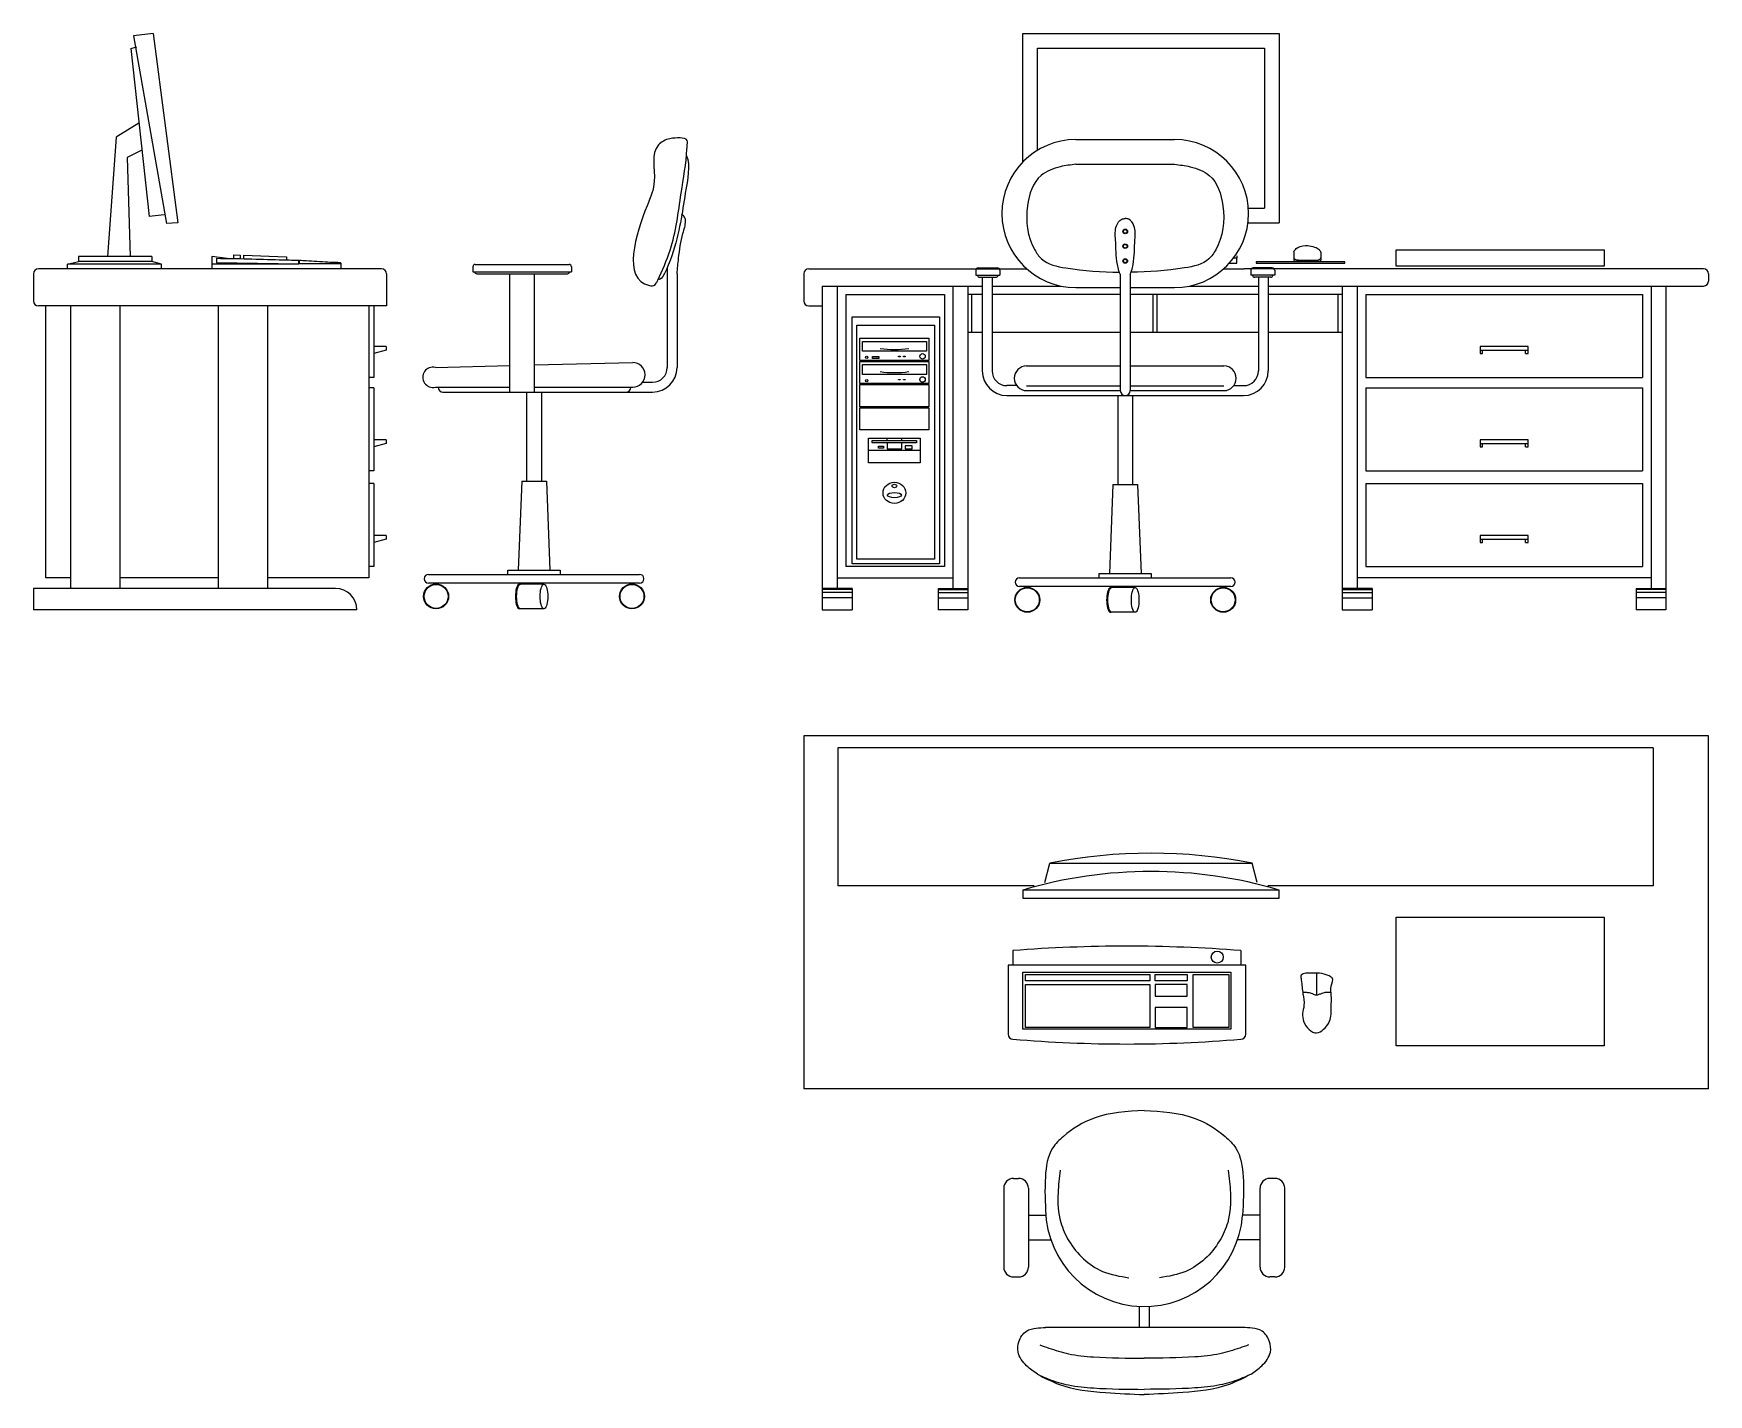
# Model space of a CAD drawing. Header units: millimetres. Extents: x 218.47 to 221.86, y 176.66 to 179.42.
import ezdxf

# ---------------------------------------------------------------- set-up
doc = ezdxf.new("R2010")
doc.units = ezdxf.units.MM

msp = doc.modelspace()

# ---------------------------------------------------------------- linework, layer by layer
for p, q in [((218.7108, 179.4155), (218.6714, 179.411)), ((218.6714, 179.411), (218.7382, 179.03)), ((218.7108, 179.4155), (218.7608, 179.0313)), ((220.4739, 179.1547), (220.4739, 179.4155)), ((220.4739, 179.4155), (220.9941, 179.4155)), ((220.9941, 179.4155), (220.9941, 179.0313)), ((218.6655, 179.3848), (218.6777, 179.3882)), ((218.6655, 179.3848), (218.7029, 179.0444)), ((220.5039, 179.1787), (220.5039, 179.3855)), ((220.5039, 179.3855), (220.9641, 179.3855)), ((220.9641, 179.3855), (220.9641, 179.0613)), ((218.6821, 179.2338), (218.6359, 179.2055)), ((218.6359, 179.2055), (218.6185, 178.9631)), ((220.5817, 179.2004), (220.7817, 179.2004)), ((218.6882, 179.1787), (218.6584, 179.1639)), ((218.6584, 179.1639), (218.6644, 178.9631)), ((220.5817, 179.1504), (220.7817, 179.1504)), ((220.9313, 179.0613), (220.9641, 179.0613)), ((218.7334, 179.0475), (218.7029, 179.0444)), ((218.7608, 179.0313), (218.7382, 179.03)), ((220.9305, 179.0313), (220.9941, 179.0313)), ((218.5376, 178.9481), (218.5596, 178.9531)), ((218.7081, 178.9631), (218.5596, 178.9631)), ((218.5596, 178.9631), (218.5596, 178.9531)), ((218.7081, 178.9531), (218.5596, 178.9531)), ((218.7081, 178.9631), (218.7081, 178.9531)), ((218.7278, 178.9481), (218.7081, 178.9531)), ((218.8613, 178.9594), (218.8303, 178.963)), ((218.8303, 178.963), (218.8303, 178.9381)), ((218.8395, 178.9597), (218.8395, 178.9514)), ((218.8742, 178.9664), (218.8873, 178.9661)), ((218.8742, 178.9664), (218.8742, 178.9592)), ((218.8873, 178.9661), (218.8873, 178.959)), ((218.8945, 178.9658), (218.8945, 178.9588)), ((218.8945, 178.9658), (218.9814, 178.9628)), ((218.9814, 178.9628), (218.9814, 178.9564)), ((219.0064, 178.9486), (219.0064, 178.9559)), ((219.0077, 178.9486), (219.0077, 178.9558)), ((220.908, 178.9598), (220.9012, 178.9598)), ((220.9081, 178.9648), (220.908, 178.9598)), ((220.908, 178.9498), (220.908, 178.9598)), ((221.1269, 178.9528), (220.9469, 178.9528)), ((220.9469, 178.9528), (220.9469, 178.9498)), ((221.0234, 178.973), (221.0234, 178.9562)), ((221.0254, 178.9542), (221.0764, 178.9542)), ((221.0296, 178.9542), (221.0296, 178.9534)), ((221.0296, 178.9534), (221.0356, 178.9534)), ((221.0356, 178.9534), (221.0356, 178.9542)), ((221.0637, 178.9542), (221.0637, 178.9534)), ((221.0637, 178.9534), (221.0697, 178.9534)), ((221.0697, 178.9534), (221.0697, 178.9542)), ((221.0786, 178.9715), (221.0784, 178.9562)), ((221.1269, 178.9498), (221.1269, 178.9528)), ((221.2312, 178.9768), (221.6527, 178.9768)), ((221.2312, 178.9439), (221.2312, 178.9768)), ((221.6527, 178.9768), (221.6527, 178.9439)), ((218.4685, 178.9281), (218.4685, 178.873)), ((219.1742, 178.9381), (218.4785, 178.9381)), ((218.5232, 178.9381), (218.4932, 178.9381)), ((218.7278, 178.9481), (218.5376, 178.9481)), ((218.5376, 178.9381), (218.5376, 178.9481)), ((218.7278, 178.9381), (218.5376, 178.9381)), ((218.7278, 178.9381), (218.7278, 178.9481)), ((218.8303, 178.9486), (219.0064, 178.9486)), ((218.8395, 178.9514), (219.0064, 178.9486)), ((218.8551, 178.9486), (219.0064, 178.9486)), ((219.0914, 178.9486), (219.0077, 178.9486)), ((219.0914, 178.9486), (219.0914, 178.9381)), ((219.1842, 178.9281), (219.1842, 178.863)), ((219.3591, 178.9424), (219.3591, 178.9324)), ((219.3591, 178.9324), (219.5591, 178.9324)), ((219.3641, 178.9474), (219.5541, 178.9474)), ((219.3672, 178.9284), (219.5509, 178.9284)), ((219.4341, 178.6884), (219.4341, 178.9284)), ((219.4841, 178.6884), (219.4841, 178.9284)), ((219.5591, 178.9424), (219.5591, 178.9324)), ((219.7532, 178.9407), (219.7532, 178.7384)), ((219.7732, 178.9284), (219.7732, 178.7384)), ((220.0301, 178.9281), (220.0301, 178.873)), ((220.0401, 178.9381), (220.4823, 178.9381)), ((220.3787, 178.9353), (220.3787, 178.9253)), ((220.3787, 178.9253), (220.4273, 178.9253)), ((220.3837, 178.9403), (220.4223, 178.9403)), ((220.3862, 178.9213), (220.4199, 178.9213)), ((220.3917, 178.9213), (220.3917, 178.7314)), ((220.4117, 178.9213), (220.4117, 178.7314)), ((220.4273, 178.9353), (220.4273, 178.9253)), ((220.6717, 178.9274), (220.6717, 178.6914)), ((220.6917, 178.9274), (220.6917, 178.6914)), ((220.8811, 178.9381), (220.9227, 178.9381)), ((220.8929, 178.9498), (220.908, 178.9498)), ((221.8542, 178.9381), (220.9227, 178.9381)), ((220.9361, 178.9353), (220.9361, 178.9253)), ((220.9847, 178.9253), (220.9361, 178.9253)), ((220.9797, 178.9403), (220.9411, 178.9403)), ((220.9772, 178.9213), (220.9436, 178.9213)), ((220.9469, 178.9498), (221.1269, 178.9498)), ((220.9517, 178.9213), (220.9517, 178.7314)), ((220.9717, 178.9213), (220.9717, 178.7314)), ((220.9847, 178.9353), (220.9847, 178.9253)), ((221.6527, 178.9439), (221.2312, 178.9439)), ((221.8642, 178.9281), (221.8642, 178.9135)), ((220.0676, 178.9035), (220.0676, 178.2471)), ((220.0676, 178.9035), (220.3917, 178.9035)), ((220.0979, 178.9035), (220.0979, 178.2903)), ((220.1151, 178.8861), (220.3151, 178.8861)), ((220.1151, 178.8861), (220.1151, 178.335)), ((220.3151, 178.8861), (220.3151, 178.335)), ((220.3324, 178.9035), (220.3324, 178.2903)), ((220.3626, 178.9035), (220.3626, 178.2471)), ((220.3626, 178.8869), (220.3917, 178.8869)), ((220.371, 178.8092), (220.371, 178.8869)), ((220.4117, 178.9035), (220.5514, 178.9035)), ((220.4117, 178.8869), (220.6717, 178.8869)), ((220.5817, 178.9004), (220.6717, 178.9004)), ((220.6917, 178.9004), (220.7817, 178.9004)), ((220.6917, 178.8869), (220.9517, 178.8869)), ((220.7382, 178.8092), (220.7382, 178.8869)), ((220.7462, 178.8092), (220.7462, 178.8869)), ((220.8121, 178.9035), (220.9517, 178.9035)), ((220.9717, 178.9035), (221.8542, 178.9035)), ((220.9717, 178.8869), (221.1218, 178.8869)), ((221.1135, 178.8092), (221.1135, 178.8869)), ((221.1218, 178.9035), (221.1218, 178.2471)), ((221.1521, 178.9035), (221.1521, 178.2903)), ((221.1694, 178.8861), (221.1694, 178.718)), ((221.1694, 178.8861), (221.7303, 178.8861)), ((221.7303, 178.8861), (221.7303, 178.718)), ((221.7476, 178.9035), (221.7476, 178.2903)), ((221.7778, 178.9035), (221.7778, 178.2471)), ((219.1842, 178.863), (218.4785, 178.863)), ((218.4932, 178.3114), (218.4932, 178.863)), ((218.5432, 178.863), (218.5432, 178.2903)), ((218.6432, 178.863), (218.6432, 178.2903)), ((218.8432, 178.863), (218.8432, 178.2903)), ((218.9432, 178.863), (218.9432, 178.2903)), ((219.1482, 178.863), (219.1482, 178.3114)), ((219.1582, 178.863), (219.1582, 178.718)), ((220.0401, 178.863), (220.0676, 178.863)), ((220.1279, 178.841), (220.305, 178.841)), ((220.1279, 178.3399), (220.1279, 178.841)), ((220.1379, 178.824), (220.295, 178.824)), ((220.1379, 178.3499), (220.1379, 178.824)), ((220.295, 178.824), (220.295, 178.3499)), ((220.305, 178.841), (220.305, 178.3399)), ((220.1438, 178.7975), (220.2838, 178.7975)), ((220.1438, 178.7525), (220.1438, 178.7975)), ((220.1488, 178.7711), (220.1488, 178.7911)), ((220.1488, 178.7911), (220.2788, 178.7911)), ((220.2788, 178.7911), (220.2788, 178.7711)), ((220.2838, 178.7975), (220.2838, 178.7525)), ((220.3917, 178.8092), (220.3626, 178.8092)), ((220.6717, 178.8092), (220.4117, 178.8092)), ((220.9517, 178.8092), (220.6917, 178.8092)), ((221.1218, 178.8092), (220.9717, 178.8092)), ((219.1832, 178.7807), (219.1582, 178.7807)), ((219.1832, 178.7733), (219.1582, 178.7666)), ((219.1832, 178.7807), (219.1832, 178.7733)), ((219.4841, 178.7434), (219.6832, 178.7484)), ((220.2838, 178.7525), (220.1438, 178.7525)), ((220.1438, 178.7505), (220.2838, 178.7505)), ((220.1438, 178.7055), (220.1438, 178.7505)), ((220.2788, 178.7711), (220.1488, 178.7711)), ((220.1692, 178.7608), (220.1822, 178.7608)), ((220.1692, 178.7568), (220.1692, 178.7608)), ((220.1822, 178.7568), (220.1692, 178.7568)), ((220.1822, 178.7608), (220.1822, 178.7568)), ((220.222, 178.7611), (220.2257, 178.7611)), ((220.222, 178.7599), (220.222, 178.7611)), ((220.2257, 178.7599), (220.222, 178.7599)), ((220.2257, 178.7611), (220.2257, 178.7599)), ((220.232, 178.7611), (220.2357, 178.7611)), ((220.232, 178.7599), (220.232, 178.7611)), ((220.2357, 178.7599), (220.232, 178.7599)), ((220.2357, 178.7611), (220.2357, 178.7599)), ((220.2838, 178.7505), (220.2838, 178.7055)), ((221.4984, 178.7807), (221.4012, 178.7807)), ((221.4012, 178.7807), (221.4012, 178.7666)), ((221.4012, 178.7733), (221.4984, 178.7733)), ((221.4012, 178.7666), (221.4062, 178.7666)), ((221.4062, 178.7666), (221.4062, 178.7733)), ((221.4934, 178.7666), (221.4934, 178.7733)), ((221.4934, 178.7666), (221.4984, 178.7666)), ((221.4984, 178.7666), (221.4984, 178.7807)), ((219.1582, 178.718), (219.1482, 178.718)), ((219.2832, 178.7384), (219.4341, 178.7422)), ((220.1488, 178.7441), (220.2788, 178.7441)), ((220.1488, 178.7241), (220.1488, 178.7441)), ((220.2788, 178.7241), (220.1488, 178.7241)), ((220.222, 178.7141), (220.2257, 178.7141)), ((220.222, 178.7129), (220.222, 178.7141)), ((220.2257, 178.7141), (220.2257, 178.7129)), ((220.232, 178.7141), (220.2357, 178.7141)), ((220.232, 178.7129), (220.232, 178.7141)), ((220.2357, 178.7141), (220.2357, 178.7129)), ((220.2788, 178.7441), (220.2788, 178.7241)), ((220.4817, 178.7414), (220.6717, 178.7414)), ((220.6917, 178.7414), (220.8817, 178.7414)), ((221.1694, 178.718), (221.7303, 178.718)), ((219.1582, 178.6967), (219.1482, 178.6967)), ((219.1582, 178.6967), (219.1582, 178.5286)), ((219.2832, 178.6984), (219.4341, 178.6984)), ((219.2986, 178.6884), (219.6696, 178.6884)), ((219.4682, 178.6884), (219.4682, 178.5079)), ((219.4841, 178.6984), (219.6832, 178.6984)), ((219.4982, 178.6884), (219.4982, 178.5079)), ((219.6696, 178.6884), (219.7232, 178.6884)), ((219.7032, 178.7084), (219.7232, 178.7084)), ((220.2838, 178.7055), (220.1438, 178.7055)), ((220.1438, 178.7035), (220.2838, 178.7035)), ((220.1438, 178.6585), (220.1438, 178.7035)), ((220.2257, 178.7129), (220.222, 178.7129)), ((220.2357, 178.7129), (220.232, 178.7129)), ((220.2838, 178.7035), (220.2838, 178.6585)), ((220.4617, 178.7014), (220.4417, 178.7014)), ((220.4417, 178.6814), (220.9217, 178.6814)), ((220.4817, 178.701), (220.6717, 178.701)), ((220.4817, 178.6914), (220.6717, 178.6914)), ((220.6667, 178.6814), (220.6667, 178.5009)), ((220.6917, 178.701), (220.8817, 178.701)), ((220.6917, 178.6914), (220.8817, 178.6914)), ((220.6967, 178.6814), (220.6967, 178.5009)), ((220.9017, 178.7014), (220.9217, 178.7014)), ((221.1694, 178.6967), (221.1694, 178.5286)), ((221.1694, 178.6967), (221.7303, 178.6967)), ((221.7303, 178.6967), (221.7303, 178.5286)), ((220.2838, 178.6585), (220.1438, 178.6585)), ((220.1438, 178.6565), (220.2838, 178.6565)), ((220.1438, 178.6115), (220.1438, 178.6565)), ((220.2838, 178.6565), (220.2838, 178.6115)), ((219.1832, 178.5913), (219.1582, 178.5913)), ((219.1832, 178.5839), (219.1582, 178.5773)), ((219.1832, 178.5913), (219.1832, 178.5839)), ((220.2838, 178.6115), (220.1438, 178.6115)), ((220.1613, 178.5952), (220.2663, 178.5952)), ((220.1613, 178.5702), (220.1613, 178.5952)), ((220.1688, 178.5904), (220.2588, 178.5904)), ((220.1688, 178.5854), (220.1688, 178.5904)), ((220.2588, 178.5854), (220.1688, 178.5854)), ((220.1814, 178.5789), (220.1919, 178.5789)), ((220.1814, 178.5748), (220.1814, 178.5789)), ((220.1919, 178.5789), (220.1919, 178.5748)), ((220.1988, 178.5904), (220.1988, 178.5952)), ((220.1988, 178.5854), (220.1988, 178.5733)), ((220.2288, 178.5904), (220.2288, 178.5952)), ((220.2288, 178.5733), (220.2288, 178.5854)), ((220.2496, 178.5797), (220.2353, 178.5797)), ((220.2353, 178.5797), (220.2353, 178.5733)), ((220.2496, 178.5733), (220.2496, 178.5797)), ((220.2588, 178.5904), (220.2588, 178.5854)), ((220.2663, 178.5952), (220.2663, 178.5702)), ((221.4984, 178.5913), (221.4012, 178.5913)), ((221.4012, 178.5913), (221.4012, 178.5773)), ((221.4012, 178.5839), (221.4984, 178.5839)), ((221.4062, 178.5773), (221.4062, 178.5839)), ((221.4934, 178.5773), (221.4934, 178.5839)), ((221.4984, 178.5773), (221.4984, 178.5913)), ((220.1613, 178.5452), (220.1613, 178.5702)), ((220.2663, 178.5702), (220.1613, 178.5702)), ((220.2663, 178.5452), (220.1613, 178.5452)), ((220.1919, 178.5748), (220.1814, 178.5748)), ((220.1988, 178.5733), (220.2288, 178.5733)), ((220.2353, 178.5733), (220.2496, 178.5733)), ((220.2663, 178.5702), (220.2663, 178.5452)), ((221.4012, 178.5773), (221.4062, 178.5773)), ((221.4934, 178.5773), (221.4984, 178.5773)), ((219.1582, 178.5286), (219.1482, 178.5286)), ((221.1694, 178.5286), (221.7303, 178.5286)), ((219.1582, 178.5031), (219.1482, 178.5031)), ((219.1582, 178.5031), (219.1582, 178.335)), ((219.4582, 178.5079), (219.4512, 178.3274)), ((219.4582, 178.5079), (219.5082, 178.5079)), ((219.5082, 178.5079), (219.5152, 178.3274)), ((220.6567, 178.5009), (220.6497, 178.3204)), ((220.6567, 178.5009), (220.7067, 178.5009)), ((220.7067, 178.5009), (220.7137, 178.3204)), ((221.1694, 178.5031), (221.1694, 178.335)), ((221.1694, 178.5031), (221.7303, 178.5031)), ((221.7303, 178.5031), (221.7303, 178.335)), ((219.1832, 178.3977), (219.1582, 178.3977)), ((219.1832, 178.3903), (219.1582, 178.3836)), ((219.1832, 178.3977), (219.1832, 178.3903)), ((221.4984, 178.3977), (221.4012, 178.3977)), ((221.4012, 178.3977), (221.4012, 178.3836)), ((221.4012, 178.3903), (221.4984, 178.3903)), ((221.4012, 178.3836), (221.4062, 178.3836)), ((221.4062, 178.3836), (221.4062, 178.3903)), ((221.4934, 178.3836), (221.4934, 178.3903)), ((221.4934, 178.3836), (221.4984, 178.3836)), ((221.4984, 178.3836), (221.4984, 178.3977)), ((220.295, 178.3499), (220.1379, 178.3499)), ((218.5432, 178.3114), (218.4932, 178.3114)), ((218.8432, 178.3114), (218.6432, 178.3114)), ((219.1482, 178.3114), (218.9432, 178.3114)), ((219.1582, 178.335), (219.1482, 178.335)), ((219.2692, 178.3188), (219.6973, 178.3188)), ((219.4304, 178.3274), (219.5361, 178.3274)), ((219.4304, 178.3188), (219.4304, 178.3274)), ((219.5361, 178.3274), (219.5361, 178.3188)), ((220.0979, 178.3114), (220.3324, 178.3114)), ((220.3151, 178.335), (220.1151, 178.335)), ((220.305, 178.3399), (220.1279, 178.3399)), ((220.4676, 178.3117), (220.8958, 178.3117)), ((220.6289, 178.3204), (220.7346, 178.3204)), ((220.6289, 178.3117), (220.6289, 178.3204)), ((220.7346, 178.3204), (220.7346, 178.3117)), ((221.7476, 178.3114), (221.1521, 178.3114)), ((221.1694, 178.335), (221.7303, 178.335)), ((219.0809, 178.2903), (218.4685, 178.2903)), ((218.4685, 178.2903), (218.4685, 178.2471)), ((219.6973, 178.3012), (219.2692, 178.3012)), ((220.1281, 178.2903), (220.0676, 178.2903)), ((220.1281, 178.2879), (220.0676, 178.2879)), ((220.1281, 178.2822), (220.0676, 178.2822)), ((220.1281, 178.2903), (220.1281, 178.2471)), ((220.3022, 178.2903), (220.3626, 178.2903)), ((220.3022, 178.2903), (220.3022, 178.2471)), ((220.3022, 178.2879), (220.3626, 178.2879)), ((220.3022, 178.2822), (220.3626, 178.2822)), ((220.8958, 178.2941), (220.4676, 178.2941)), ((221.1823, 178.2903), (221.1218, 178.2903)), ((221.1218, 178.2879), (221.1823, 178.2879)), ((221.1218, 178.2822), (221.1823, 178.2822)), ((221.1823, 178.2903), (221.1823, 178.2471)), ((221.7173, 178.2903), (221.7778, 178.2903)), ((221.7173, 178.2903), (221.7173, 178.2471)), ((221.7778, 178.2879), (221.7173, 178.2879)), ((221.7778, 178.2822), (221.7173, 178.2822)), ((219.1241, 178.2471), (218.4685, 178.2471)), ((220.1281, 178.2712), (220.0676, 178.2712)), ((220.0676, 178.2471), (220.1281, 178.2471)), ((220.3022, 178.2712), (220.3626, 178.2712)), ((220.3626, 178.2471), (220.3022, 178.2471)), ((221.1218, 178.2712), (221.1823, 178.2712)), ((221.1218, 178.2471), (221.1823, 178.2471)), ((221.7778, 178.2712), (221.7173, 178.2712)), ((221.7778, 178.2471), (221.7173, 178.2471)), ((220.0301, 177.9914), (220.0301, 177.2757)), ((221.8642, 177.9914), (220.0301, 177.9914)), ((221.8642, 177.2757), (221.8642, 177.9914)), ((220.0992, 177.9667), (220.0992, 177.6871)), ((221.7519, 177.9667), (220.0992, 177.9667)), ((221.7519, 177.9667), (221.7519, 177.6871)), ((220.5187, 177.6939), (220.5291, 177.733)), ((220.5291, 177.733), (220.9389, 177.733)), ((220.9492, 177.6939), (220.9389, 177.733)), ((220.4972, 177.6871), (220.0992, 177.6871)), ((220.4739, 177.6786), (220.4739, 177.6624)), ((220.9941, 177.6786), (220.4739, 177.6786)), ((220.4739, 177.6624), (220.9941, 177.6624)), ((221.7519, 177.6871), (220.9708, 177.6871)), ((220.9941, 177.6624), (220.9941, 177.6786)), ((221.2312, 177.6239), (221.6527, 177.6239)), ((221.2312, 177.3629), (221.2312, 177.6239)), ((221.6527, 177.6239), (221.6527, 177.3629)), ((220.4441, 177.526), (220.4441, 177.3862)), ((220.9261, 177.526), (220.4441, 177.526)), ((220.4541, 177.556), (220.4541, 177.526)), ((220.9161, 177.556), (220.9161, 177.526)), ((220.9261, 177.3862), (220.9261, 177.526)), ((220.4741, 177.3962), (220.4741, 177.512)), ((220.4741, 177.512), (220.8961, 177.512)), ((220.4797, 177.4945), (220.4797, 177.5072)), ((220.4797, 177.5072), (220.7314, 177.5072)), ((220.7314, 177.4945), (220.4797, 177.4945)), ((220.7314, 177.5072), (220.7314, 177.4945)), ((220.7422, 177.4945), (220.7422, 177.5072)), ((220.7422, 177.5072), (220.8072, 177.5072)), ((220.8072, 177.4945), (220.7422, 177.4945)), ((220.8072, 177.5072), (220.8072, 177.4945)), ((220.8197, 177.4001), (220.8197, 177.5072)), ((220.8197, 177.5072), (220.8916, 177.5072)), ((220.8916, 177.5072), (220.8916, 177.4001)), ((220.8961, 177.512), (220.8961, 177.3962)), ((221.0692, 177.5101), (221.0692, 177.4653)), ((220.4797, 177.4001), (220.4797, 177.4872)), ((220.4797, 177.4872), (220.7314, 177.4872)), ((220.7314, 177.4872), (220.7314, 177.4001)), ((220.7422, 177.4872), (220.7422, 177.4637)), ((220.8072, 177.4872), (220.7422, 177.4872)), ((220.7422, 177.4637), (220.8072, 177.4637)), ((220.8072, 177.4637), (220.8072, 177.4872)), ((220.7422, 177.4401), (220.7422, 177.4001)), ((220.8072, 177.4401), (220.7422, 177.4401)), ((220.8072, 177.4001), (220.8072, 177.4401)), ((220.8961, 177.3962), (220.4741, 177.3962)), ((220.7314, 177.4001), (220.4797, 177.4001)), ((220.7422, 177.4001), (220.8072, 177.4001)), ((220.8916, 177.4001), (220.8197, 177.4001)), ((221.6527, 177.3629), (221.2312, 177.3629)), ((221.8642, 177.2757), (220.0301, 177.2757)), ((220.4554, 177.094), (220.4654, 177.094)), ((220.9851, 177.094), (220.9751, 177.094)), ((220.4354, 177.074), (220.4354, 176.914)), ((220.4854, 177.074), (220.4854, 176.914)), ((220.9551, 176.914), (220.9551, 177.074)), ((221.0051, 176.914), (221.0051, 177.074)), ((220.4854, 177.019), (220.5208, 177.019)), ((220.9551, 177.019), (220.9197, 177.019)), ((220.4854, 176.969), (220.5311, 176.969)), ((220.9551, 176.969), (220.9093, 176.969)), ((220.4554, 176.894), (220.4654, 176.894)), ((220.9851, 176.894), (220.9751, 176.894)), ((220.7102, 176.8344), (220.7102, 176.7918)), ((220.7302, 176.8344), (220.7302, 176.7918)), ((220.9202, 176.7918), (220.5202, 176.7918))]:
    msp.add_line(p, q)
at = {"linetype": 'Continuous'}
for p, q in [((219.4457, 178.2783), (219.4455, 178.2739)), ((219.4455, 178.2739), (219.4457, 178.2696)), ((219.446, 178.2825), (219.4457, 178.2783)), ((219.4466, 178.2864), (219.446, 178.2825)), ((219.4473, 178.29), (219.4466, 178.2864)), ((219.4483, 178.2931), (219.4473, 178.29)), ((219.448, 178.2739), (219.4482, 178.2783)), ((219.4482, 178.2696), (219.448, 178.2739)), ((219.4482, 178.2783), (219.4485, 178.2825)), ((219.4494, 178.2956), (219.4483, 178.2931)), ((219.4485, 178.2825), (219.4491, 178.2864)), ((219.4491, 178.2864), (219.4498, 178.29)), ((219.4506, 178.2974), (219.4494, 178.2956)), ((219.4498, 178.29), (219.4508, 178.2931)), ((219.4519, 178.2985), (219.4506, 178.2974)), ((219.4508, 178.2931), (219.4519, 178.2956)), ((219.4533, 178.2989), (219.4519, 178.2985)), ((219.4519, 178.2956), (219.4531, 178.2974)), ((219.4531, 178.2974), (219.4544, 178.2985)), ((219.4545, 178.2986), (219.4533, 178.2989)), ((219.4558, 178.2989), (219.4533, 178.2989)), ((219.4544, 178.2985), (219.4558, 178.2989)), ((219.5033, 178.2989), (219.4558, 178.2989)), ((219.4956, 178.2739), (219.4957, 178.2783)), ((219.4957, 178.2696), (219.4956, 178.2739)), ((219.4957, 178.2783), (219.4961, 178.2825)), ((219.4961, 178.2825), (219.4966, 178.2864)), ((219.4966, 178.2864), (219.4974, 178.29)), ((219.4974, 178.29), (219.4983, 178.2931)), ((219.4983, 178.2931), (219.4995, 178.2956)), ((219.4995, 178.2956), (219.5007, 178.2974)), ((219.5007, 178.2974), (219.502, 178.2985)), ((219.502, 178.2985), (219.5033, 178.2989)), ((219.5033, 178.2989), (219.5047, 178.2985)), ((219.5047, 178.2985), (219.506, 178.2974)), ((219.506, 178.2974), (219.5072, 178.2956)), ((219.5072, 178.2956), (219.5083, 178.2931)), ((219.5083, 178.2931), (219.5092, 178.29)), ((219.5092, 178.29), (219.51, 178.2864)), ((219.51, 178.2864), (219.5106, 178.2825)), ((219.5106, 178.2825), (219.5109, 178.2783)), ((219.5109, 178.2783), (219.511, 178.2739)), ((219.511, 178.2739), (219.5109, 178.2696)), ((220.6445, 178.2754), (220.6441, 178.2712)), ((220.6451, 178.2794), (220.6445, 178.2754)), ((220.6458, 178.2829), (220.6451, 178.2794)), ((220.6468, 178.286), (220.6458, 178.2829)), ((220.6466, 178.2712), (220.647, 178.2754)), ((220.6479, 178.2885), (220.6468, 178.286)), ((220.647, 178.2754), (220.6476, 178.2794)), ((220.6476, 178.2794), (220.6483, 178.2829)), ((220.6491, 178.2903), (220.6479, 178.2885)), ((220.6483, 178.2829), (220.6493, 178.286)), ((220.6504, 178.2915), (220.6491, 178.2903)), ((220.6493, 178.286), (220.6504, 178.2885)), ((220.6517, 178.2919), (220.6504, 178.2915)), ((220.6504, 178.2885), (220.6516, 178.2903)), ((220.6516, 178.2903), (220.6529, 178.2915)), ((220.653, 178.2915), (220.6517, 178.2919)), ((220.6542, 178.2919), (220.6517, 178.2919)), ((220.6529, 178.2915), (220.6542, 178.2919)), ((220.7018, 178.2919), (220.6542, 178.2919)), ((220.6942, 178.2712), (220.6945, 178.2754)), ((220.6945, 178.2754), (220.6951, 178.2794)), ((220.6951, 178.2794), (220.6959, 178.2829)), ((220.6959, 178.2829), (220.6968, 178.286)), ((220.6968, 178.286), (220.6979, 178.2885)), ((220.6979, 178.2885), (220.6992, 178.2903)), ((220.6992, 178.2903), (220.7005, 178.2915)), ((220.7005, 178.2915), (220.7018, 178.2919)), ((220.7018, 178.2919), (220.7031, 178.2915)), ((220.7031, 178.2915), (220.7044, 178.2903)), ((220.7044, 178.2903), (220.7057, 178.2885)), ((220.7057, 178.2885), (220.7068, 178.286)), ((220.7068, 178.286), (220.7077, 178.2829)), ((220.7077, 178.2829), (220.7085, 178.2794)), ((220.7085, 178.2794), (220.7091, 178.2754)), ((220.7091, 178.2754), (220.7094, 178.2712)), ((219.4457, 178.2696), (219.446, 178.2654)), ((219.446, 178.2654), (219.4466, 178.2614)), ((219.4466, 178.2614), (219.4473, 178.2578)), ((219.4473, 178.2578), (219.4483, 178.2548)), ((219.4485, 178.2654), (219.4482, 178.2696)), ((219.4483, 178.2548), (219.4494, 178.2523)), ((219.4491, 178.2614), (219.4485, 178.2654)), ((219.4498, 178.2578), (219.4491, 178.2614)), ((219.4494, 178.2523), (219.4506, 178.2504)), ((219.4508, 178.2548), (219.4498, 178.2578)), ((219.4506, 178.2504), (219.4519, 178.2493)), ((219.4519, 178.2523), (219.4508, 178.2548)), ((219.4531, 178.2504), (219.4519, 178.2523)), ((219.4519, 178.2493), (219.4533, 178.2489)), ((219.4544, 178.2493), (219.4531, 178.2504)), ((219.4533, 178.2489), (219.4545, 178.2493)), ((219.4558, 178.2489), (219.4533, 178.2489)), ((219.4558, 178.2489), (219.4544, 178.2493)), ((219.5033, 178.2489), (219.4558, 178.2489)), ((219.4961, 178.2654), (219.4957, 178.2696)), ((219.4966, 178.2614), (219.4961, 178.2654)), ((219.4974, 178.2578), (219.4966, 178.2614)), ((219.4983, 178.2548), (219.4974, 178.2578)), ((219.4995, 178.2523), (219.4983, 178.2548)), ((219.5007, 178.2504), (219.4995, 178.2523)), ((219.502, 178.2493), (219.5007, 178.2504)), ((219.5033, 178.2489), (219.502, 178.2493)), ((219.5047, 178.2493), (219.5033, 178.2489)), ((219.506, 178.2504), (219.5047, 178.2493)), ((219.5072, 178.2523), (219.506, 178.2504)), ((219.5083, 178.2548), (219.5072, 178.2523)), ((219.5092, 178.2578), (219.5083, 178.2548)), ((219.51, 178.2614), (219.5092, 178.2578)), ((219.5106, 178.2654), (219.51, 178.2614)), ((219.5109, 178.2696), (219.5106, 178.2654)), ((220.6441, 178.2712), (220.644, 178.2669)), ((220.644, 178.2669), (220.6441, 178.2625)), ((220.6441, 178.2625), (220.6445, 178.2583)), ((220.6445, 178.2583), (220.6451, 178.2544)), ((220.6451, 178.2544), (220.6458, 178.2508)), ((220.6458, 178.2508), (220.6468, 178.2477)), ((220.6465, 178.2669), (220.6466, 178.2712)), ((220.6466, 178.2625), (220.6465, 178.2669)), ((220.647, 178.2583), (220.6466, 178.2625)), ((220.6468, 178.2477), (220.6479, 178.2452)), ((220.6476, 178.2544), (220.647, 178.2583)), ((220.6483, 178.2508), (220.6476, 178.2544)), ((220.6479, 178.2452), (220.6491, 178.2434)), ((220.6493, 178.2477), (220.6483, 178.2508)), ((220.6491, 178.2434), (220.6504, 178.2422)), ((220.6504, 178.2452), (220.6493, 178.2477)), ((220.6516, 178.2434), (220.6504, 178.2452)), ((220.6504, 178.2422), (220.6517, 178.2419)), ((220.6529, 178.2422), (220.6516, 178.2434)), ((220.6517, 178.2419), (220.653, 178.2422)), ((220.6542, 178.2419), (220.6517, 178.2419)), ((220.6542, 178.2419), (220.6529, 178.2422)), ((220.7018, 178.2419), (220.6542, 178.2419)), ((220.6941, 178.2669), (220.6942, 178.2712)), ((220.6942, 178.2625), (220.6941, 178.2669)), ((220.6945, 178.2583), (220.6942, 178.2625)), ((220.6951, 178.2544), (220.6945, 178.2583)), ((220.6959, 178.2508), (220.6951, 178.2544)), ((220.6968, 178.2477), (220.6959, 178.2508)), ((220.6979, 178.2452), (220.6968, 178.2477)), ((220.6992, 178.2434), (220.6979, 178.2452)), ((220.7005, 178.2422), (220.6992, 178.2434)), ((220.7018, 178.2419), (220.7005, 178.2422)), ((220.7031, 178.2422), (220.7018, 178.2419)), ((220.7044, 178.2434), (220.7031, 178.2422)), ((220.7057, 178.2452), (220.7044, 178.2434)), ((220.7068, 178.2477), (220.7057, 178.2452)), ((220.7077, 178.2508), (220.7068, 178.2477)), ((220.7085, 178.2544), (220.7077, 178.2508)), ((220.7091, 178.2583), (220.7085, 178.2544)), ((220.7094, 178.2625), (220.7091, 178.2583)), ((220.7094, 178.2712), (220.7095, 178.2669)), ((220.7095, 178.2669), (220.7094, 178.2625))]:
    msp.add_line(p, q, dxfattribs=at)
for centre, radius in [((220.6817, 179.0142), 0.00466), ((220.6817, 178.9842), 0.00466), ((220.6817, 179.0142), 0.00366), ((220.6817, 178.9842), 0.00366), ((220.6817, 178.9542), 0.00466), ((220.6817, 178.9542), 0.00366), ((220.1576, 178.7588), 0.00232), ((220.2708, 178.7609), 0.00551), ((220.1576, 178.7118), 0.00232), ((220.2708, 178.7139), 0.00551), ((219.2847, 178.2741), 0.0253), ((219.2847, 178.2741), 0.0243), ((219.6818, 178.2741), 0.0253), ((219.6818, 178.2741), 0.0243), ((220.4832, 178.2671), 0.0253), ((220.4832, 178.2671), 0.0243), ((220.8803, 178.2671), 0.0253), ((220.8803, 178.2671), 0.0243), ((220.8683, 177.5426), 0.0122)]:
    msp.add_circle(centre, radius)
for centre, radius, start, end in [((220.5817, 179.0504), 0.15, 90, 270), ((220.7817, 179.0504), 0.15, 270, 90), ((221.0254, 178.9562), 0.002, 180, 270), ((221.0764, 178.9562), 0.002, 270, 359.3251), ((218.4785, 178.9281), 0.01, 90, 180), ((219.1742, 178.9281), 0.01, 0, 90), ((219.3641, 178.9424), 0.005, 90, 180), ((219.3669, 178.9323), 0.004, 179.8019, 274.7661), ((219.5513, 178.9323), 0.004, 265.2339, 0.1981), ((219.5541, 178.9424), 0.005, 0, 90), ((220.0401, 178.9281), 0.01, 90, 180), ((220.3837, 178.9353), 0.005, 90, 180), ((220.3865, 178.9253), 0.004, 179.8019, 274.7661), ((220.4195, 178.9253), 0.004, 265.2339, 0.1981), ((220.4223, 178.9353), 0.005, 0, 90), ((220.9411, 178.9353), 0.005, 90, 180), ((220.9439, 178.9253), 0.004, 179.8019, 274.7661), ((220.9769, 178.9253), 0.004, 265.2339, 0.1981), ((220.9797, 178.9353), 0.005, 0, 90), ((221.8542, 178.9281), 0.01, 360, 90), ((221.8542, 178.9135), 0.01, 270, 0), ((218.4785, 178.873), 0.01, 180, 270), ((220.0401, 178.873), 0.01, 180, 270), ((219.6832, 178.7234), 0.025, 270, 90), ((220.2138, 178.9795), 0.2046, 261.8508, 278.1492), ((219.2782, 178.7184), 0.0206, 75.9638, 284.0362), ((219.7232, 178.7384), 0.05, 270, 0), ((219.7232, 178.7384), 0.03, 270, 0), ((220.2138, 178.9325), 0.2046, 261.8508, 278.1492), ((220.4417, 178.7314), 0.05, 180, 270), ((220.4417, 178.7314), 0.03, 180, 270), ((220.4817, 178.7164), 0.025, 90, 270), ((220.8817, 178.7164), 0.025, 270, 90), ((220.9217, 178.7314), 0.05, 270, 0), ((220.9217, 178.7314), 0.03, 270, 0), ((219.2986, 178.6984), 0.01, 180, 270), ((219.6696, 178.6984), 0.01, 270, 360), ((220.6817, 178.6914), 0.01, 180, 0), ((219.2692, 178.31), 0.00879, 90, 270), ((219.6973, 178.31), 0.00879, 270, 90), ((220.4676, 178.3029), 0.00879, 90, 270), ((220.8958, 178.3029), 0.00879, 270, 90), ((219.0809, 178.2471), 0.0432, 0, 90), ((220.734, 176.704), 1.0492, 78.7382, 101.2618), ((220.734, 176.7991), 0.9171, 73.526, 106.474), ((220.6851, 174.5512), 3.0136, 85.6039, 94.3961), ((220.4541, 177.3862), 0.01, 180, 270), ((220.6851, 180.0935), 2.7271, 265.1408, 274.8592), ((220.9161, 177.3862), 0.01, 270, 0), ((220.4554, 177.074), 0.02, 90, 180), ((220.4654, 177.074), 0.02, 360, 90), ((220.9751, 177.074), 0.02, 90, 180), ((220.9851, 177.074), 0.02, 0, 90), ((220.7202, 177.0341), 0.2, 181.3986, 355.6618), ((220.4554, 176.914), 0.02, 180, 270), ((220.4654, 176.914), 0.02, 270, 360), ((220.9751, 176.914), 0.02, 180, 270), ((220.9851, 176.914), 0.02, 270, 0)]:
    msp.add_arc(centre, radius, start, end)
msp.add_ellipse((220.2138, 178.484), major_axis=(0.0231, 0), ratio=0.927815, start_param=-1.570796, end_param=4.712389)
for centre, major_axis, ratio in [((220.2138, 178.4795), (-0.0143, 0), 0.365007), ((220.2138, 178.498), (-0.00471, 0), 0.763197)]:
    msp.add_ellipse(centre, major_axis=major_axis, ratio=ratio)
for points, start_tangent, end_tangent in [([(219.7797, 179.2037), (219.7939, 179.1987), (219.7941, 179.1929), (219.7933, 179.1813), (219.7815, 179.0917), (219.759, 178.9762), (219.7341, 178.9154), (219.7309, 178.909), (219.7281, 178.9055), (219.7172, 178.9047), (219.7123, 179.0661), (219.727, 179.1163), (219.7353, 179.1897), (219.7584, 179.2022), (219.7797, 179.2037)], (0.999964, -0.008543), (0.999964, -0.008543)), ([(221.0712, 177.5101), (221.0894, 177.5069), (221.0969, 177.5034), (221.1015, 177.5003), (221.0994, 177.4837), (221.0994, 177.4655), (221.0994, 177.4412), (221.0991, 177.4267), (221.0958, 177.4125), (221.0832, 177.3955), (221.0698, 177.3888), (221.0548, 177.3955), (221.0434, 177.4124), (221.0414, 177.4281), (221.0441, 177.4445), (221.0419, 177.4682), (221.0385, 177.4962), (221.0387, 177.506), (221.048, 177.5098), (221.0712, 177.5101)], (0.999813, 0.019345), (0.999813, 0.019345))]:
    msp.add_spline(points, degree=3, dxfattribs=dict(start_tangent=start_tangent, end_tangent=end_tangent))
for points, knots in [([(219.7922, 179.1676), (219.8006, 179.1483), (219.786, 179.08), (219.7773, 178.9933), (219.7413, 178.9111), (219.7352, 178.9176)], [0.6867188, 0.6867188, 0.6867188, 0.6867188, 0.7706784, 0.8883881, 0.9493982, 0.9493982, 0.9493982, 0.9493982]), ([(220.5817, 179.1504), (220.5712, 179.1491), (220.5467, 179.146), (220.4994, 179.1285), (220.4763, 179.0579), (220.4844, 178.9959), (220.5167, 178.9487), (220.5813, 178.9348), (220.6343, 178.9325), (220.6698, 178.9313)], [0, 0, 0, 0, 0.0320572, 0.0746376, 0.1421308, 0.2325539, 0.2556385, 0.3082585, 0.4169022, 0.4169022, 0.4169022, 0.4169022]), ([(220.7817, 179.1504), (220.7922, 179.1491), (220.8168, 179.146), (220.864, 179.1285), (220.8871, 179.0579), (220.8791, 178.9959), (220.8468, 178.9487), (220.7821, 178.9348), (220.7291, 178.9325), (220.6936, 178.9313)], [0, 0, 0, 0, 0.0320572, 0.0746376, 0.1421308, 0.2325539, 0.2556385, 0.3082585, 0.4169022, 0.4169022, 0.4169022, 0.4169022]), ([(220.6717, 178.9274), (220.6705, 178.9292), (220.6681, 178.9367), (220.6649, 178.9507), (220.6629, 178.9724), (220.6623, 178.9983), (220.66, 179.0222), (220.6711, 179.0389), (220.6792, 179.0402), (220.6817, 179.0406)], [0.011176, 0.011176, 0.011176, 0.011176, 0.0179523, 0.0314291, 0.0566529, 0.0817582, 0.1101651, 0.1269883, 0.1343962, 0.1343962, 0.1343962, 0.1343962]), ([(220.6917, 178.9274), (220.693, 178.9292), (220.6954, 178.9367), (220.6986, 178.9507), (220.7006, 178.9724), (220.7011, 178.9983), (220.7035, 179.0222), (220.6923, 179.0389), (220.6842, 179.0402), (220.6817, 179.0406)], [0.011176, 0.011176, 0.011176, 0.011176, 0.0179523, 0.0314291, 0.0566529, 0.0817582, 0.1101651, 0.1269883, 0.1343962, 0.1343962, 0.1343962, 0.1343962]), ([(221.0234, 178.973), (221.0243, 178.9752), (221.0279, 178.9807), (221.0493, 178.9886), (221.0727, 178.9808), (221.0749, 178.9767), (221.0771, 178.9748), (221.0786, 178.9715)], [0.00479485, 0.00479485, 0.00479485, 0.00479485, 0.01697556, 0.03592053, 0.06219801, 0.07120648, 0.07208096, 0.07208096, 0.07208096, 0.07208096]), ([(221.0234, 178.9606), (221.025, 178.9579), (221.0275, 178.9568), (221.04, 178.9552), (221.0504, 178.9558), (221.0625, 178.9556), (221.0717, 178.9558), (221.0771, 178.9576), (221.0785, 178.9604)], [0, 0, 0, 0, 0.00787778, 0.01377099, 0.03048877, 0.03879247, 0.05047808, 0.05677237, 0.05677237, 0.05677237, 0.05677237]), ([(221.0989, 177.4708), (221.0952, 177.4709), (221.0905, 177.471), (221.0842, 177.4703), (221.0797, 177.4686), (221.0747, 177.4669), (221.0684, 177.4643), (221.0627, 177.4677), (221.0566, 177.4699), (221.0496, 177.4708), (221.0444, 177.471), (221.0415, 177.471)], [0.00138497, 0.00138497, 0.00138497, 0.00138497, 0.01248111, 0.01559474, 0.02029642, 0.02655099, 0.03192591, 0.03964304, 0.04456754, 0.05180677, 0.06040187, 0.06040187, 0.06040187, 0.06040187])]:
    msp.add_open_spline(points, degree=3, knots=knots)
for points in [[(219.7732, 178.9284), (219.7763, 178.9599), (219.7851, 179.01), (219.7904, 179.0356), (219.7897, 179.0405), (219.7882, 179.0432), (219.786, 179.0465), (219.7815, 179.0476)], [(218.8395, 178.9597), (218.9034, 178.9586), (218.9667, 178.9568), (219.0064, 178.9559)], [(219.0077, 178.9558), (219.0214, 178.9551), (219.0652, 178.9523), (219.0823, 178.9518), (219.0887, 178.9514), (219.0914, 178.9501), (219.0914, 178.9486)], [(220.7202, 177.2317), (220.6188, 177.2161), (220.5563, 177.1788), (220.5346, 177.1554), (220.5198, 177.0973), (220.5208, 177.019)], [(220.7202, 177.2317), (220.8217, 177.2161), (220.8842, 177.1788), (220.9059, 177.1554), (220.9207, 177.0973), (220.9197, 177.019)], [(220.5501, 177.1103), (220.5455, 177.0645), (220.5511, 177.0043), (220.5676, 176.9672), (220.6356, 176.9054), (220.6892, 176.8924)], [(220.8904, 177.1103), (220.8949, 177.0645), (220.8894, 177.0043), (220.8729, 176.9672), (220.8049, 176.9054), (220.7513, 176.8924)], [(220.5038, 176.6968), (220.4819, 176.7141), (220.4645, 176.7417), (220.4663, 176.7627), (220.4813, 176.7842), (220.5015, 176.7901), (220.5202, 176.7918)], [(220.9367, 176.6968), (220.9586, 176.7141), (220.976, 176.7417), (220.9742, 176.7627), (220.9592, 176.7842), (220.939, 176.7901), (220.9202, 176.7918)], [(220.5086, 176.7562), (220.5267, 176.7499), (220.5668, 176.7382), (220.6176, 176.7319), (220.7202, 176.7292)], [(220.9318, 176.7562), (220.9138, 176.7499), (220.8737, 176.7382), (220.8229, 176.7319), (220.7202, 176.7292)], [(220.5038, 176.6968), (220.5484, 176.676), (220.642, 176.6594), (220.7202, 176.6556)], [(220.5038, 176.6968), (220.5267, 176.6869), (220.5668, 176.6751), (220.6176, 176.6689), (220.7202, 176.6661)], [(220.9367, 176.6968), (220.8921, 176.676), (220.7985, 176.6594), (220.7202, 176.6556)], [(220.9367, 176.6968), (220.9138, 176.6869), (220.8737, 176.6751), (220.8229, 176.6689), (220.7202, 176.6661)]]:
    msp.add_spline(points, degree=3)

doc.saveas('drawing.dxf')
